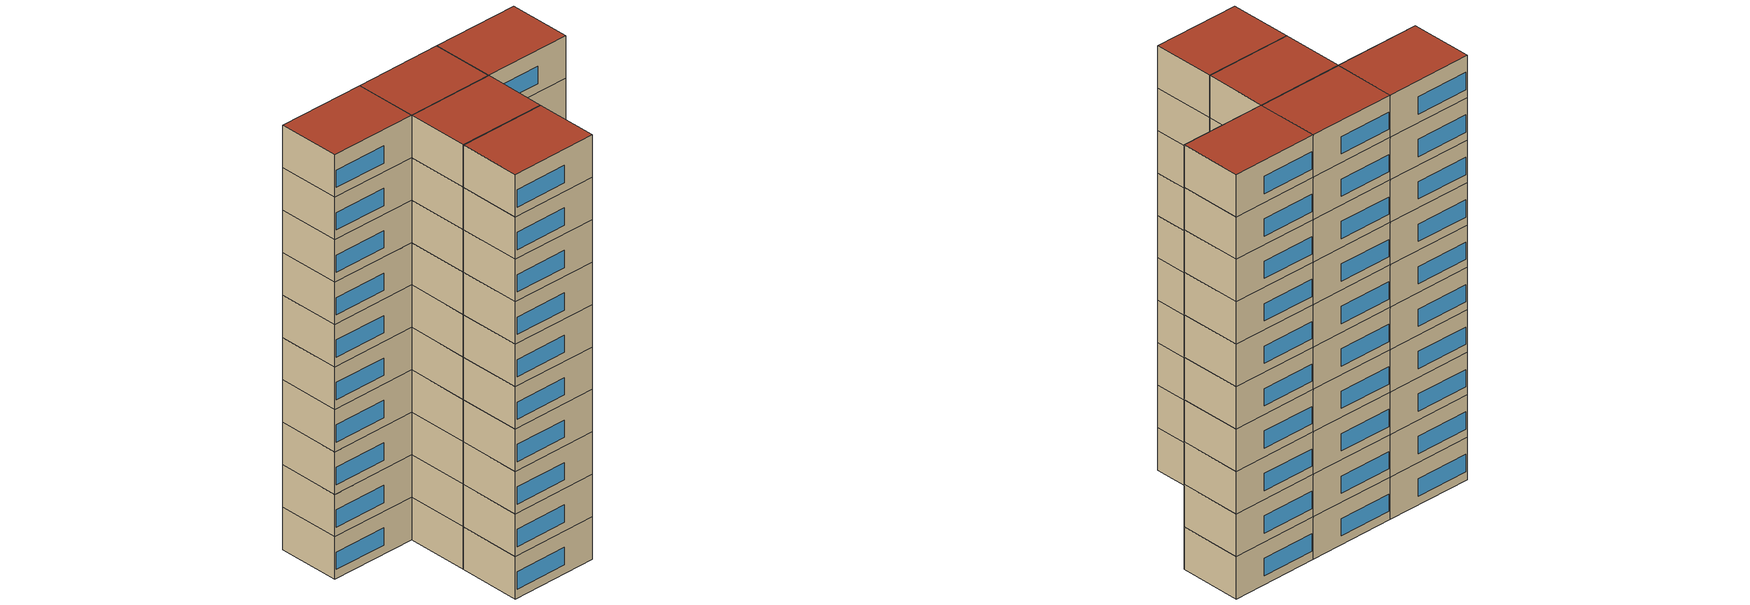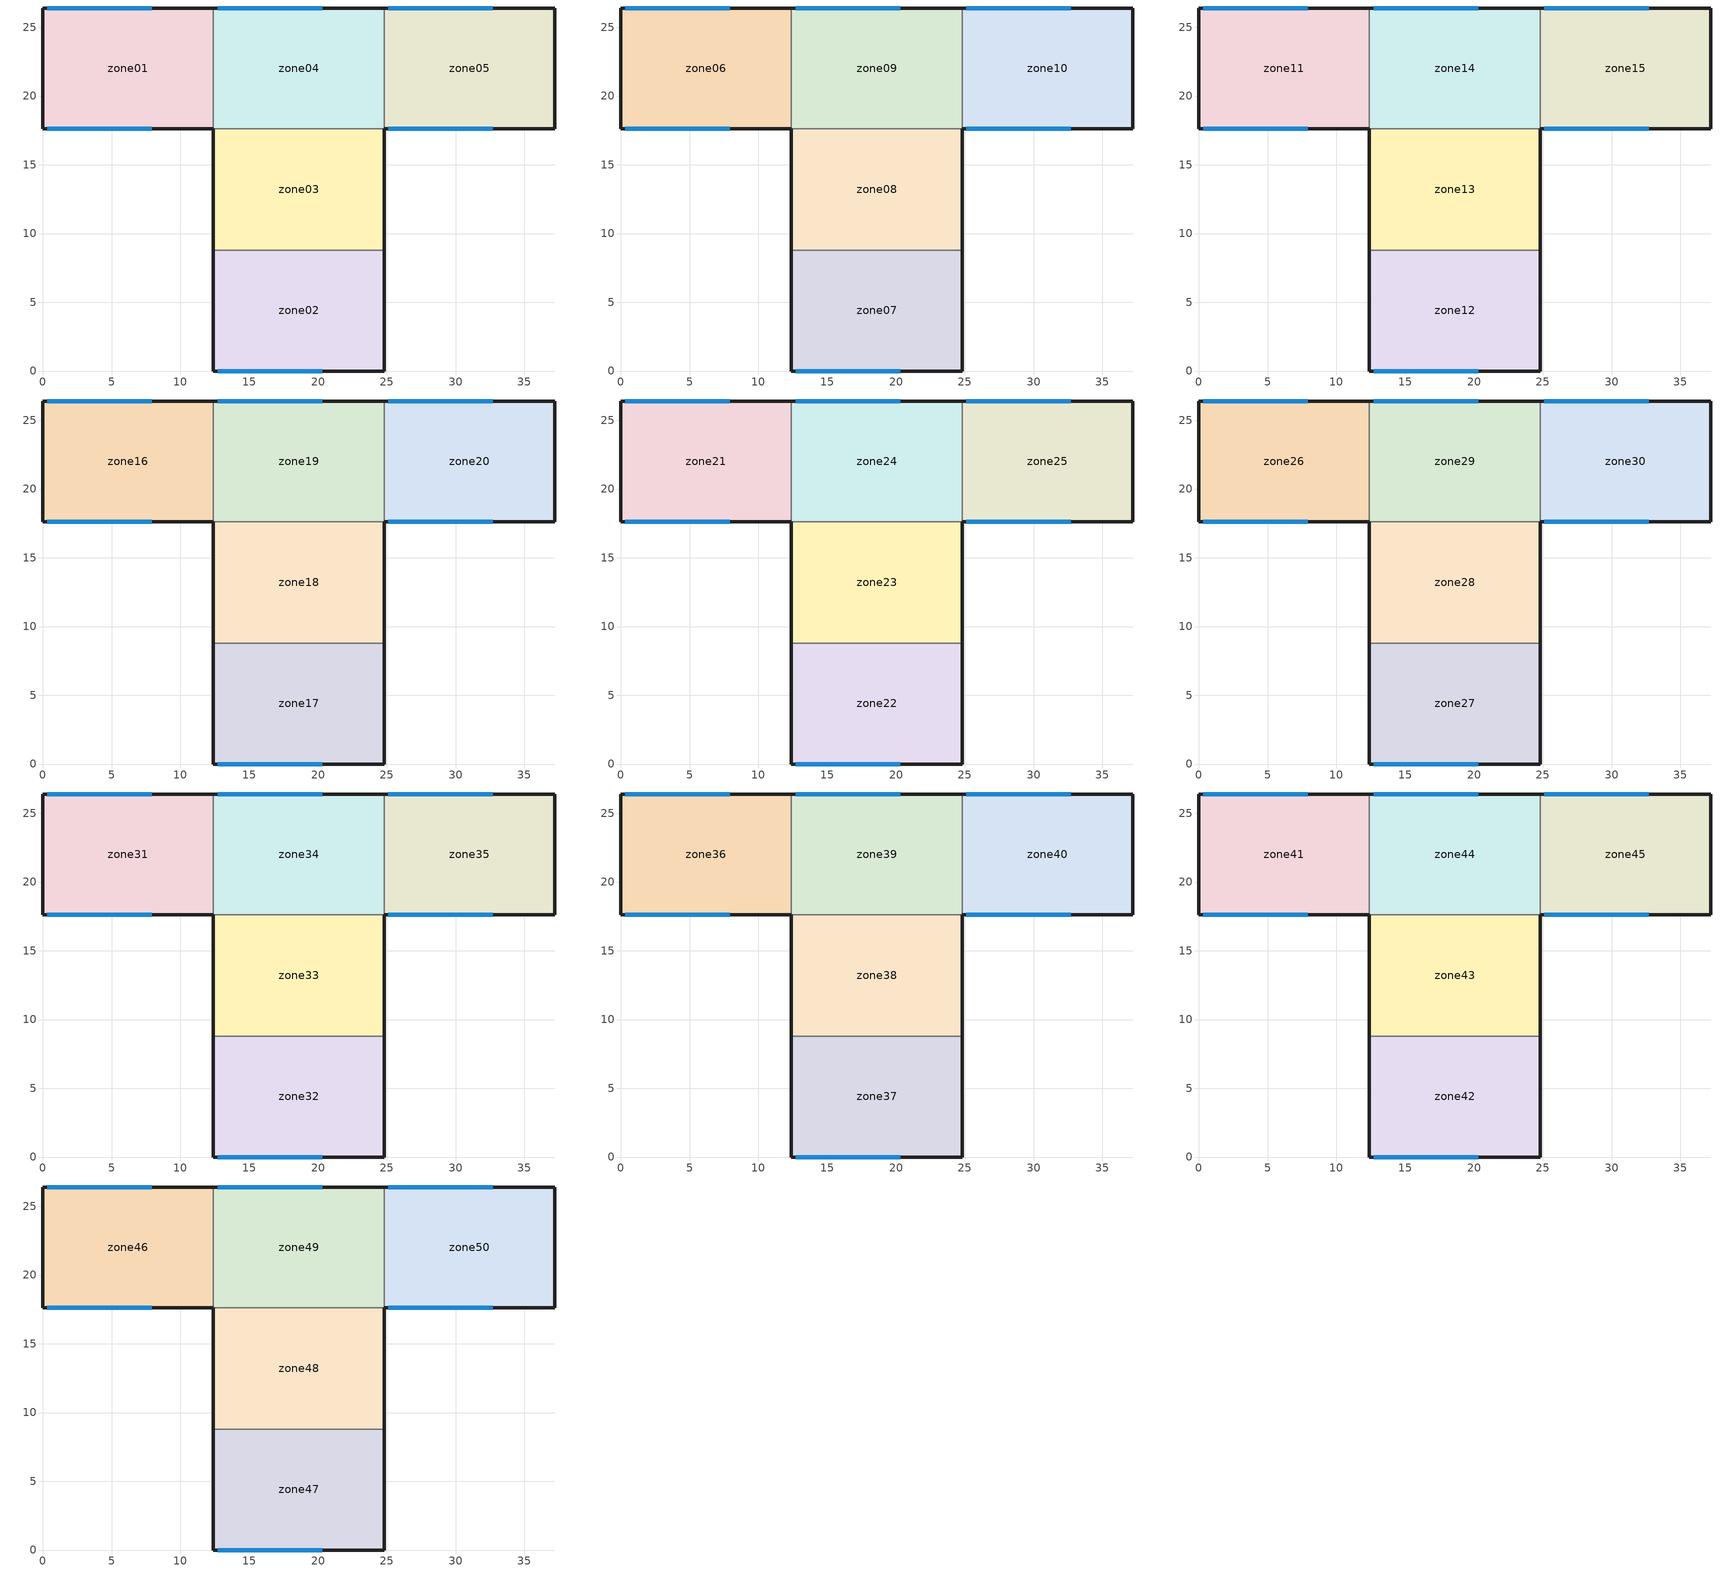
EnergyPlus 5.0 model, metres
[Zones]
zone01
 floor ground (GROUND_FLOOR): 0,26.4 12.4,26.4 12.4,17.6 0,17.6 z0
 wall outside (EXT_WALL): 12.4,26.4 0,26.4 0,17.6 12.4,17.6 z0:5.9
 wall to zone04 (ADJ_WALL): 12.4,17.6 12.4,26.4 z0:5.9
 window (EXT_WINDOW1): 0.3,17.6 7.9,17.6 / 7.9,26.4 0.3,26.4 z1.25:3.65
 ceiling to zone06 (ADJ_CEILING): 0,17.6 12.4,17.6 12.4,26.4 0,26.4 z5.9
zone02
 floor ground (GROUND_FLOOR): 12.4,8.8 24.8,8.8 24.8,0 12.4,0 z0
 wall outside (EXT_WALL): 12.4,8.8 12.4,0 24.8,0 24.8,8.8 z0:5.9
 wall to zone03 (ADJ_WALL): 24.8,8.8 12.4,8.8 z0:5.9
 window (EXT_WINDOW1): 12.7,0 20.3,0 z1.25:3.65
 ceiling to zone07 (ADJ_CEILING): 12.4,0 24.8,0 24.8,8.8 12.4,8.8 z5.9
zone03
 floor ground (GROUND_FLOOR): 12.4,17.6 24.8,17.6 24.8,8.8 12.4,8.8 z0
 wall outside (EXT_WALL): 24.8,8.8 24.8,17.6 / 12.4,17.6 12.4,8.8 z0:5.9
 wall to zone04 (ADJ_WALL): 24.8,17.6 12.4,17.6 z0:5.9
 wall to zone02 (ADJ_WALL): 12.4,8.8 24.8,8.8 z0:5.9
 ceiling to zone08 (ADJ_CEILING): 12.4,8.8 24.8,8.8 24.8,17.6 12.4,17.6 z5.9
zone04
 floor ground (GROUND_FLOOR): 12.4,26.4 24.8,26.4 24.8,17.6 12.4,17.6 z0
 wall outside (EXT_WALL): 24.8,26.4 12.4,26.4 z0:5.9
 wall to zone05 (ADJ_WALL): 24.8,17.6 24.8,26.4 z0:5.9
 wall to zone01 (ADJ_WALL): 12.4,26.4 12.4,17.6 z0:5.9
 wall to zone03 (ADJ_WALL): 12.4,17.6 24.8,17.6 z0:5.9
 window (EXT_WINDOW1): 20.3,26.4 12.7,26.4 z1.25:3.65
 ceiling to zone09 (ADJ_CEILING): 12.4,17.6 24.8,17.6 24.8,26.4 12.4,26.4 z5.9
zone05
 floor ground (GROUND_FLOOR): 24.8,26.4 37.2,26.4 37.2,17.6 24.8,17.6 z0
 wall outside (EXT_WALL): 24.8,17.6 37.2,17.6 37.2,26.4 24.8,26.4 z0:5.9
 wall to zone04 (ADJ_WALL): 24.8,26.4 24.8,17.6 z0:5.9
 window (EXT_WINDOW1): 25.1,17.6 32.7,17.6 / 32.7,26.4 25.1,26.4 z1.25:3.65
 ceiling to zone10 (ADJ_CEILING): 24.8,17.6 37.2,17.6 37.2,26.4 24.8,26.4 z5.9
zone06
 floor to zone01 (ADJ_CEILING): 0,26.4 12.4,26.4 12.4,17.6 0,17.6 z5.9
 wall outside (EXT_WALL): 12.4,26.4 0,26.4 0,17.6 12.4,17.6 z5.9:11.8
 wall to zone09 (ADJ_WALL): 12.4,17.6 12.4,26.4 z5.9:11.8
 window (EXT_WINDOW1): 0.3,17.6 7.9,17.6 / 7.9,26.4 0.3,26.4 z7.15:9.55
 ceiling to zone11 (ADJ_CEILING): 0,17.6 12.4,17.6 12.4,26.4 0,26.4 z11.8
zone07
 floor to zone02 (ADJ_CEILING): 12.4,8.8 24.8,8.8 24.8,0 12.4,0 z5.9
 wall outside (EXT_WALL): 12.4,8.8 12.4,0 24.8,0 24.8,8.8 z5.9:11.8
 wall to zone08 (ADJ_WALL): 24.8,8.8 12.4,8.8 z5.9:11.8
 window (EXT_WINDOW1): 12.7,0 20.3,0 z7.15:9.55
 ceiling to zone12 (ADJ_CEILING): 12.4,0 24.8,0 24.8,8.8 12.4,8.8 z11.8
zone08
 floor to zone03 (ADJ_CEILING): 12.4,17.6 24.8,17.6 24.8,8.8 12.4,8.8 z5.9
 wall outside (EXT_WALL): 24.8,8.8 24.8,17.6 / 12.4,17.6 12.4,8.8 z5.9:11.8
 wall to zone09 (ADJ_WALL): 24.8,17.6 12.4,17.6 z5.9:11.8
 wall to zone07 (ADJ_WALL): 12.4,8.8 24.8,8.8 z5.9:11.8
 ceiling to zone13 (ADJ_CEILING): 12.4,8.8 24.8,8.8 24.8,17.6 12.4,17.6 z11.8
zone09
 floor to zone04 (ADJ_CEILING): 12.4,26.4 24.8,26.4 24.8,17.6 12.4,17.6 z5.9
 wall outside (EXT_WALL): 24.8,26.4 12.4,26.4 z5.9:11.8
 wall to zone10 (ADJ_WALL): 24.8,17.6 24.8,26.4 z5.9:11.8
 wall to zone06 (ADJ_WALL): 12.4,26.4 12.4,17.6 z5.9:11.8
 wall to zone08 (ADJ_WALL): 12.4,17.6 24.8,17.6 z5.9:11.8
 window (EXT_WINDOW1): 20.3,26.4 12.7,26.4 z7.15:9.55
 ceiling to zone14 (ADJ_CEILING): 12.4,17.6 24.8,17.6 24.8,26.4 12.4,26.4 z11.8
zone10
 floor to zone05 (ADJ_CEILING): 24.8,26.4 37.2,26.4 37.2,17.6 24.8,17.6 z5.9
 wall outside (EXT_WALL): 24.8,17.6 37.2,17.6 37.2,26.4 24.8,26.4 z5.9:11.8
 wall to zone09 (ADJ_WALL): 24.8,26.4 24.8,17.6 z5.9:11.8
 window (EXT_WINDOW1): 25.1,17.6 32.7,17.6 / 32.7,26.4 25.1,26.4 z7.15:9.55
 ceiling to zone15 (ADJ_CEILING): 24.8,17.6 37.2,17.6 37.2,26.4 24.8,26.4 z11.8
zone11
 floor to zone06 (ADJ_CEILING): 0,26.4 12.4,26.4 12.4,17.6 0,17.6 z11.8
 wall outside (EXT_WALL): 12.4,26.4 0,26.4 0,17.6 12.4,17.6 z11.8:17.7
 wall to zone14 (ADJ_WALL): 12.4,17.6 12.4,26.4 z11.8:17.7
 window (EXT_WINDOW1): 0.3,17.6 7.9,17.6 / 7.9,26.4 0.3,26.4 z13.05:15.45
 ceiling to zone16 (ADJ_CEILING): 0,17.6 12.4,17.6 12.4,26.4 0,26.4 z17.7
zone12
 floor to zone07 (ADJ_CEILING): 12.4,8.8 24.8,8.8 24.8,0 12.4,0 z11.8
 wall outside (EXT_WALL): 12.4,8.8 12.4,0 24.8,0 24.8,8.8 z11.8:17.7
 wall to zone13 (ADJ_WALL): 24.8,8.8 12.4,8.8 z11.8:17.7
 window (EXT_WINDOW1): 12.7,0 20.3,0 z13.05:15.45
 ceiling to zone17 (ADJ_CEILING): 12.4,0 24.8,0 24.8,8.8 12.4,8.8 z17.7
zone13
 floor to zone08 (ADJ_CEILING): 12.4,17.6 24.8,17.6 24.8,8.8 12.4,8.8 z11.8
 wall outside (EXT_WALL): 24.8,8.8 24.8,17.6 / 12.4,17.6 12.4,8.8 z11.8:17.7
 wall to zone14 (ADJ_WALL): 24.8,17.6 12.4,17.6 z11.8:17.7
 wall to zone12 (ADJ_WALL): 12.4,8.8 24.8,8.8 z11.8:17.7
 ceiling to zone18 (ADJ_CEILING): 12.4,8.8 24.8,8.8 24.8,17.6 12.4,17.6 z17.7
zone14
 floor to zone09 (ADJ_CEILING): 12.4,26.4 24.8,26.4 24.8,17.6 12.4,17.6 z11.8
 wall outside (EXT_WALL): 24.8,26.4 12.4,26.4 z11.8:17.7
 wall to zone15 (ADJ_WALL): 24.8,17.6 24.8,26.4 z11.8:17.7
 wall to zone11 (ADJ_WALL): 12.4,26.4 12.4,17.6 z11.8:17.7
 wall to zone13 (ADJ_WALL): 12.4,17.6 24.8,17.6 z11.8:17.7
 window (EXT_WINDOW1): 20.3,26.4 12.7,26.4 z13.05:15.45
 ceiling to zone19 (ADJ_CEILING): 12.4,17.6 24.8,17.6 24.8,26.4 12.4,26.4 z17.7
zone15
 floor to zone10 (ADJ_CEILING): 24.8,26.4 37.2,26.4 37.2,17.6 24.8,17.6 z11.8
 wall outside (EXT_WALL): 24.8,17.6 37.2,17.6 37.2,26.4 24.8,26.4 z11.8:17.7
 wall to zone14 (ADJ_WALL): 24.8,26.4 24.8,17.6 z11.8:17.7
 window (EXT_WINDOW1): 25.1,17.6 32.7,17.6 / 32.7,26.4 25.1,26.4 z13.05:15.45
 ceiling to zone20 (ADJ_CEILING): 24.8,17.6 37.2,17.6 37.2,26.4 24.8,26.4 z17.7
zone16
 floor to zone11 (ADJ_CEILING): 0,26.4 12.4,26.4 12.4,17.6 0,17.6 z17.7
 wall outside (EXT_WALL): 12.4,26.4 0,26.4 0,17.6 12.4,17.6 z17.7:23.6
 wall to zone19 (ADJ_WALL): 12.4,17.6 12.4,26.4 z17.7:23.6
 window (EXT_WINDOW1): 0.3,17.6 7.9,17.6 / 7.9,26.4 0.3,26.4 z18.95:21.35
 ceiling to zone21 (ADJ_CEILING): 0,17.6 12.4,17.6 12.4,26.4 0,26.4 z23.6
zone17
 floor to zone12 (ADJ_CEILING): 12.4,8.8 24.8,8.8 24.8,0 12.4,0 z17.7
 wall outside (EXT_WALL): 12.4,8.8 12.4,0 24.8,0 24.8,8.8 z17.7:23.6
 wall to zone18 (ADJ_WALL): 24.8,8.8 12.4,8.8 z17.7:23.6
 window (EXT_WINDOW1): 12.7,0 20.3,0 z18.95:21.35
 ceiling to zone22 (ADJ_CEILING): 12.4,0 24.8,0 24.8,8.8 12.4,8.8 z23.6
zone18
 floor to zone13 (ADJ_CEILING): 12.4,17.6 24.8,17.6 24.8,8.8 12.4,8.8 z17.7
 wall outside (EXT_WALL): 24.8,8.8 24.8,17.6 / 12.4,17.6 12.4,8.8 z17.7:23.6
 wall to zone19 (ADJ_WALL): 24.8,17.6 12.4,17.6 z17.7:23.6
 wall to zone17 (ADJ_WALL): 12.4,8.8 24.8,8.8 z17.7:23.6
 ceiling to zone23 (ADJ_CEILING): 12.4,8.8 24.8,8.8 24.8,17.6 12.4,17.6 z23.6
zone19
 floor to zone14 (ADJ_CEILING): 12.4,26.4 24.8,26.4 24.8,17.6 12.4,17.6 z17.7
 wall outside (EXT_WALL): 24.8,26.4 12.4,26.4 z17.7:23.6
 wall to zone20 (ADJ_WALL): 24.8,17.6 24.8,26.4 z17.7:23.6
 wall to zone16 (ADJ_WALL): 12.4,26.4 12.4,17.6 z17.7:23.6
 wall to zone18 (ADJ_WALL): 12.4,17.6 24.8,17.6 z17.7:23.6
 window (EXT_WINDOW1): 20.3,26.4 12.7,26.4 z18.95:21.35
 ceiling to zone24 (ADJ_CEILING): 12.4,17.6 24.8,17.6 24.8,26.4 12.4,26.4 z23.6
zone20
 floor to zone15 (ADJ_CEILING): 24.8,26.4 37.2,26.4 37.2,17.6 24.8,17.6 z17.7
 wall outside (EXT_WALL): 24.8,17.6 37.2,17.6 37.2,26.4 24.8,26.4 z17.7:23.6
 wall to zone19 (ADJ_WALL): 24.8,26.4 24.8,17.6 z17.7:23.6
 window (EXT_WINDOW1): 25.1,17.6 32.7,17.6 / 32.7,26.4 25.1,26.4 z18.95:21.35
 ceiling to zone25 (ADJ_CEILING): 24.8,17.6 37.2,17.6 37.2,26.4 24.8,26.4 z23.6
zone21
 floor to zone16 (ADJ_CEILING): 0,26.4 12.4,26.4 12.4,17.6 0,17.6 z23.6
 wall outside (EXT_WALL): 12.4,26.4 0,26.4 0,17.6 12.4,17.6 z23.6:29.5
 wall to zone24 (ADJ_WALL): 12.4,17.6 12.4,26.4 z23.6:29.5
 window (EXT_WINDOW1): 0.3,17.6 7.9,17.6 / 7.9,26.4 0.3,26.4 z24.85:27.25
 ceiling to zone26 (ADJ_CEILING): 0,17.6 12.4,17.6 12.4,26.4 0,26.4 z29.5
zone22
 floor to zone17 (ADJ_CEILING): 12.4,8.8 24.8,8.8 24.8,0 12.4,0 z23.6
 wall outside (EXT_WALL): 12.4,8.8 12.4,0 24.8,0 24.8,8.8 z23.6:29.5
 wall to zone23 (ADJ_WALL): 24.8,8.8 12.4,8.8 z23.6:29.5
 window (EXT_WINDOW1): 12.7,0 20.3,0 z24.85:27.25
 ceiling to zone27 (ADJ_CEILING): 12.4,0 24.8,0 24.8,8.8 12.4,8.8 z29.5
zone23
 floor to zone18 (ADJ_CEILING): 12.4,17.6 24.8,17.6 24.8,8.8 12.4,8.8 z23.6
 wall outside (EXT_WALL): 24.8,8.8 24.8,17.6 / 12.4,17.6 12.4,8.8 z23.6:29.5
 wall to zone24 (ADJ_WALL): 24.8,17.6 12.4,17.6 z23.6:29.5
 wall to zone22 (ADJ_WALL): 12.4,8.8 24.8,8.8 z23.6:29.5
 ceiling to zone28 (ADJ_CEILING): 12.4,8.8 24.8,8.8 24.8,17.6 12.4,17.6 z29.5
zone24
 floor to zone19 (ADJ_CEILING): 12.4,26.4 24.8,26.4 24.8,17.6 12.4,17.6 z23.6
 wall outside (EXT_WALL): 24.8,26.4 12.4,26.4 z23.6:29.5
 wall to zone25 (ADJ_WALL): 24.8,17.6 24.8,26.4 z23.6:29.5
 wall to zone21 (ADJ_WALL): 12.4,26.4 12.4,17.6 z23.6:29.5
 wall to zone23 (ADJ_WALL): 12.4,17.6 24.8,17.6 z23.6:29.5
 window (EXT_WINDOW1): 20.3,26.4 12.7,26.4 z24.85:27.25
 ceiling to zone29 (ADJ_CEILING): 12.4,17.6 24.8,17.6 24.8,26.4 12.4,26.4 z29.5
zone25
 floor to zone20 (ADJ_CEILING): 24.8,26.4 37.2,26.4 37.2,17.6 24.8,17.6 z23.6
 wall outside (EXT_WALL): 24.8,17.6 37.2,17.6 37.2,26.4 24.8,26.4 z23.6:29.5
 wall to zone24 (ADJ_WALL): 24.8,26.4 24.8,17.6 z23.6:29.5
 window (EXT_WINDOW1): 25.1,17.6 32.7,17.6 / 32.7,26.4 25.1,26.4 z24.85:27.25
 ceiling to zone30 (ADJ_CEILING): 24.8,17.6 37.2,17.6 37.2,26.4 24.8,26.4 z29.5
zone26
 floor to zone21 (ADJ_CEILING): 0,26.4 12.4,26.4 12.4,17.6 0,17.6 z29.5
 wall outside (EXT_WALL): 12.4,26.4 0,26.4 0,17.6 12.4,17.6 z29.5:35.4
 wall to zone29 (ADJ_WALL): 12.4,17.6 12.4,26.4 z29.5:35.4
 window (EXT_WINDOW1): 0.3,17.6 7.9,17.6 / 7.9,26.4 0.3,26.4 z30.75:33.15
 ceiling to zone31 (ADJ_CEILING): 0,17.6 12.4,17.6 12.4,26.4 0,26.4 z35.4
zone27
 floor to zone22 (ADJ_CEILING): 12.4,8.8 24.8,8.8 24.8,0 12.4,0 z29.5
 wall outside (EXT_WALL): 12.4,8.8 12.4,0 24.8,0 24.8,8.8 z29.5:35.4
 wall to zone28 (ADJ_WALL): 24.8,8.8 12.4,8.8 z29.5:35.4
 window (EXT_WINDOW1): 12.7,0 20.3,0 z30.75:33.15
 ceiling to zone32 (ADJ_CEILING): 12.4,0 24.8,0 24.8,8.8 12.4,8.8 z35.4
zone28
 floor to zone23 (ADJ_CEILING): 12.4,17.6 24.8,17.6 24.8,8.8 12.4,8.8 z29.5
 wall outside (EXT_WALL): 24.8,8.8 24.8,17.6 / 12.4,17.6 12.4,8.8 z29.5:35.4
 wall to zone29 (ADJ_WALL): 24.8,17.6 12.4,17.6 z29.5:35.4
 wall to zone27 (ADJ_WALL): 12.4,8.8 24.8,8.8 z29.5:35.4
 ceiling to zone33 (ADJ_CEILING): 12.4,8.8 24.8,8.8 24.8,17.6 12.4,17.6 z35.4
zone29
 floor to zone24 (ADJ_CEILING): 12.4,26.4 24.8,26.4 24.8,17.6 12.4,17.6 z29.5
 wall outside (EXT_WALL): 24.8,26.4 12.4,26.4 z29.5:35.4
 wall to zone30 (ADJ_WALL): 24.8,17.6 24.8,26.4 z29.5:35.4
 wall to zone26 (ADJ_WALL): 12.4,26.4 12.4,17.6 z29.5:35.4
 wall to zone28 (ADJ_WALL): 12.4,17.6 24.8,17.6 z29.5:35.4
 window (EXT_WINDOW1): 20.3,26.4 12.7,26.4 z30.75:33.15
 ceiling to zone34 (ADJ_CEILING): 12.4,17.6 24.8,17.6 24.8,26.4 12.4,26.4 z35.4
zone30
 floor to zone25 (ADJ_CEILING): 24.8,26.4 37.2,26.4 37.2,17.6 24.8,17.6 z29.5
 wall outside (EXT_WALL): 24.8,17.6 37.2,17.6 37.2,26.4 24.8,26.4 z29.5:35.4
 wall to zone29 (ADJ_WALL): 24.8,26.4 24.8,17.6 z29.5:35.4
 window (EXT_WINDOW1): 25.1,17.6 32.7,17.6 / 32.7,26.4 25.1,26.4 z30.75:33.15
 ceiling to zone35 (ADJ_CEILING): 24.8,17.6 37.2,17.6 37.2,26.4 24.8,26.4 z35.4
zone31
 floor to zone26 (ADJ_CEILING): 0,26.4 12.4,26.4 12.4,17.6 0,17.6 z35.4
 wall outside (EXT_WALL): 12.4,26.4 0,26.4 0,17.6 12.4,17.6 z35.4:41.3
 wall to zone34 (ADJ_WALL): 12.4,17.6 12.4,26.4 z35.4:41.3
 window (EXT_WINDOW1): 0.3,17.6 7.9,17.6 / 7.9,26.4 0.3,26.4 z36.65:39.05
 ceiling to zone36 (ADJ_CEILING): 0,17.6 12.4,17.6 12.4,26.4 0,26.4 z41.3
zone32
 floor to zone27 (ADJ_CEILING): 12.4,8.8 24.8,8.8 24.8,0 12.4,0 z35.4
 wall outside (EXT_WALL): 12.4,8.8 12.4,0 24.8,0 24.8,8.8 z35.4:41.3
 wall to zone33 (ADJ_WALL): 24.8,8.8 12.4,8.8 z35.4:41.3
 window (EXT_WINDOW1): 12.7,0 20.3,0 z36.65:39.05
 ceiling to zone37 (ADJ_CEILING): 12.4,0 24.8,0 24.8,8.8 12.4,8.8 z41.3
zone33
 floor to zone28 (ADJ_CEILING): 12.4,17.6 24.8,17.6 24.8,8.8 12.4,8.8 z35.4
 wall outside (EXT_WALL): 24.8,8.8 24.8,17.6 / 12.4,17.6 12.4,8.8 z35.4:41.3
 wall to zone34 (ADJ_WALL): 24.8,17.6 12.4,17.6 z35.4:41.3
 wall to zone32 (ADJ_WALL): 12.4,8.8 24.8,8.8 z35.4:41.3
 ceiling to zone38 (ADJ_CEILING): 12.4,8.8 24.8,8.8 24.8,17.6 12.4,17.6 z41.3
zone34
 floor to zone29 (ADJ_CEILING): 12.4,26.4 24.8,26.4 24.8,17.6 12.4,17.6 z35.4
 wall outside (EXT_WALL): 24.8,26.4 12.4,26.4 z35.4:41.3
 wall to zone35 (ADJ_WALL): 24.8,17.6 24.8,26.4 z35.4:41.3
 wall to zone31 (ADJ_WALL): 12.4,26.4 12.4,17.6 z35.4:41.3
 wall to zone33 (ADJ_WALL): 12.4,17.6 24.8,17.6 z35.4:41.3
 window (EXT_WINDOW1): 20.3,26.4 12.7,26.4 z36.65:39.05
 ceiling to zone39 (ADJ_CEILING): 12.4,17.6 24.8,17.6 24.8,26.4 12.4,26.4 z41.3
zone35
 floor to zone30 (ADJ_CEILING): 24.8,26.4 37.2,26.4 37.2,17.6 24.8,17.6 z35.4
 wall outside (EXT_WALL): 24.8,17.6 37.2,17.6 37.2,26.4 24.8,26.4 z35.4:41.3
 wall to zone34 (ADJ_WALL): 24.8,26.4 24.8,17.6 z35.4:41.3
 window (EXT_WINDOW1): 25.1,17.6 32.7,17.6 / 32.7,26.4 25.1,26.4 z36.65:39.05
 ceiling to zone40 (ADJ_CEILING): 24.8,17.6 37.2,17.6 37.2,26.4 24.8,26.4 z41.3
zone36
 floor to zone31 (ADJ_CEILING): 0,26.4 12.4,26.4 12.4,17.6 0,17.6 z41.3
 wall outside (EXT_WALL): 12.4,26.4 0,26.4 0,17.6 12.4,17.6 z41.3:47.2
 wall to zone39 (ADJ_WALL): 12.4,17.6 12.4,26.4 z41.3:47.2
 window (EXT_WINDOW1): 0.3,17.6 7.9,17.6 / 7.9,26.4 0.3,26.4 z42.55:44.95
 ceiling to zone41 (ADJ_CEILING): 0,17.6 12.4,17.6 12.4,26.4 0,26.4 z47.2
zone37
 floor to zone32 (ADJ_CEILING): 12.4,8.8 24.8,8.8 24.8,0 12.4,0 z41.3
 wall outside (EXT_WALL): 12.4,8.8 12.4,0 24.8,0 24.8,8.8 z41.3:47.2
 wall to zone38 (ADJ_WALL): 24.8,8.8 12.4,8.8 z41.3:47.2
 window (EXT_WINDOW1): 12.7,0 20.3,0 z42.55:44.95
 ceiling to zone42 (ADJ_CEILING): 12.4,0 24.8,0 24.8,8.8 12.4,8.8 z47.2
zone38
 floor to zone33 (ADJ_CEILING): 12.4,17.6 24.8,17.6 24.8,8.8 12.4,8.8 z41.3
 wall outside (EXT_WALL): 24.8,8.8 24.8,17.6 / 12.4,17.6 12.4,8.8 z41.3:47.2
 wall to zone39 (ADJ_WALL): 24.8,17.6 12.4,17.6 z41.3:47.2
 wall to zone37 (ADJ_WALL): 12.4,8.8 24.8,8.8 z41.3:47.2
 ceiling to zone43 (ADJ_CEILING): 12.4,8.8 24.8,8.8 24.8,17.6 12.4,17.6 z47.2
zone39
 floor to zone34 (ADJ_CEILING): 12.4,26.4 24.8,26.4 24.8,17.6 12.4,17.6 z41.3
 wall outside (EXT_WALL): 24.8,26.4 12.4,26.4 z41.3:47.2
 wall to zone40 (ADJ_WALL): 24.8,17.6 24.8,26.4 z41.3:47.2
 wall to zone36 (ADJ_WALL): 12.4,26.4 12.4,17.6 z41.3:47.2
 wall to zone38 (ADJ_WALL): 12.4,17.6 24.8,17.6 z41.3:47.2
 window (EXT_WINDOW1): 20.3,26.4 12.7,26.4 z42.55:44.95
 ceiling to zone44 (ADJ_CEILING): 12.4,17.6 24.8,17.6 24.8,26.4 12.4,26.4 z47.2
zone40
 floor to zone35 (ADJ_CEILING): 24.8,26.4 37.2,26.4 37.2,17.6 24.8,17.6 z41.3
 wall outside (EXT_WALL): 24.8,17.6 37.2,17.6 37.2,26.4 24.8,26.4 z41.3:47.2
 wall to zone39 (ADJ_WALL): 24.8,26.4 24.8,17.6 z41.3:47.2
 window (EXT_WINDOW1): 25.1,17.6 32.7,17.6 / 32.7,26.4 25.1,26.4 z42.55:44.95
 ceiling to zone45 (ADJ_CEILING): 24.8,17.6 37.2,17.6 37.2,26.4 24.8,26.4 z47.2
zone41
 floor to zone36 (ADJ_CEILING): 0,26.4 12.4,26.4 12.4,17.6 0,17.6 z47.2
 wall outside (EXT_WALL): 12.4,26.4 0,26.4 0,17.6 12.4,17.6 z47.2:53.1
 wall to zone44 (ADJ_WALL): 12.4,17.6 12.4,26.4 z47.2:53.1
 window (EXT_WINDOW1): 0.3,17.6 7.9,17.6 / 7.9,26.4 0.3,26.4 z48.45:50.85
 ceiling to zone46 (ADJ_CEILING): 0,17.6 12.4,17.6 12.4,26.4 0,26.4 z53.1
zone42
 floor to zone37 (ADJ_CEILING): 12.4,8.8 24.8,8.8 24.8,0 12.4,0 z47.2
 wall outside (EXT_WALL): 12.4,8.8 12.4,0 24.8,0 24.8,8.8 z47.2:53.1
 wall to zone43 (ADJ_WALL): 24.8,8.8 12.4,8.8 z47.2:53.1
 window (EXT_WINDOW1): 12.7,0 20.3,0 z48.45:50.85
 ceiling to zone47 (ADJ_CEILING): 12.4,0 24.8,0 24.8,8.8 12.4,8.8 z53.1
zone43
 floor to zone38 (ADJ_CEILING): 12.4,17.6 24.8,17.6 24.8,8.8 12.4,8.8 z47.2
 wall outside (EXT_WALL): 24.8,8.8 24.8,17.6 / 12.4,17.6 12.4,8.8 z47.2:53.1
 wall to zone44 (ADJ_WALL): 24.8,17.6 12.4,17.6 z47.2:53.1
 wall to zone42 (ADJ_WALL): 12.4,8.8 24.8,8.8 z47.2:53.1
 ceiling to zone48 (ADJ_CEILING): 12.4,8.8 24.8,8.8 24.8,17.6 12.4,17.6 z53.1
zone44
 floor to zone39 (ADJ_CEILING): 12.4,26.4 24.8,26.4 24.8,17.6 12.4,17.6 z47.2
 wall outside (EXT_WALL): 24.8,26.4 12.4,26.4 z47.2:53.1
 wall to zone45 (ADJ_WALL): 24.8,17.6 24.8,26.4 z47.2:53.1
 wall to zone41 (ADJ_WALL): 12.4,26.4 12.4,17.6 z47.2:53.1
 wall to zone43 (ADJ_WALL): 12.4,17.6 24.8,17.6 z47.2:53.1
 window (EXT_WINDOW1): 20.3,26.4 12.7,26.4 z48.45:50.85
 ceiling to zone49 (ADJ_CEILING): 12.4,17.6 24.8,17.6 24.8,26.4 12.4,26.4 z53.1
zone45
 floor to zone40 (ADJ_CEILING): 24.8,26.4 37.2,26.4 37.2,17.6 24.8,17.6 z47.2
 wall outside (EXT_WALL): 24.8,17.6 37.2,17.6 37.2,26.4 24.8,26.4 z47.2:53.1
 wall to zone44 (ADJ_WALL): 24.8,26.4 24.8,17.6 z47.2:53.1
 window (EXT_WINDOW1): 25.1,17.6 32.7,17.6 / 32.7,26.4 25.1,26.4 z48.45:50.85
 ceiling to zone50 (ADJ_CEILING): 24.8,17.6 37.2,17.6 37.2,26.4 24.8,26.4 z53.1
zone46
 floor to zone41 (ADJ_CEILING): 0,26.4 12.4,26.4 12.4,17.6 0,17.6 z53.1
 wall outside (EXT_WALL): 12.4,26.4 0,26.4 0,17.6 12.4,17.6 z53.1:59
 wall to zone49 (ADJ_WALL): 12.4,17.6 12.4,26.4 z53.1:59
 window (EXT_WINDOW1): 0.3,17.6 7.9,17.6 / 7.9,26.4 0.3,26.4 z54.35:56.75
 roof outside (EXT_ROOF): 0,17.6 12.4,17.6 12.4,26.4 0,26.4 z59
zone47
 floor to zone42 (ADJ_CEILING): 12.4,8.8 24.8,8.8 24.8,0 12.4,0 z53.1
 wall outside (EXT_WALL): 12.4,8.8 12.4,0 24.8,0 24.8,8.8 z53.1:59
 wall to zone48 (ADJ_WALL): 24.8,8.8 12.4,8.8 z53.1:59
 window (EXT_WINDOW1): 12.7,0 20.3,0 z54.35:56.75
 roof outside (EXT_ROOF): 12.4,0 24.8,0 24.8,8.8 12.4,8.8 z59
zone48
 floor to zone43 (ADJ_CEILING): 12.4,17.6 24.8,17.6 24.8,8.8 12.4,8.8 z53.1
 wall outside (EXT_WALL): 24.8,8.8 24.8,17.6 / 12.4,17.6 12.4,8.8 z53.1:59
 wall to zone49 (ADJ_WALL): 24.8,17.6 12.4,17.6 z53.1:59
 wall to zone47 (ADJ_WALL): 12.4,8.8 24.8,8.8 z53.1:59
 roof outside (EXT_ROOF): 12.4,8.8 24.8,8.8 24.8,17.6 12.4,17.6 z59
zone49
 floor to zone44 (ADJ_CEILING): 12.4,26.4 24.8,26.4 24.8,17.6 12.4,17.6 z53.1
 wall outside (EXT_WALL): 24.8,26.4 12.4,26.4 z53.1:59
 wall to zone50 (ADJ_WALL): 24.8,17.6 24.8,26.4 z53.1:59
 wall to zone46 (ADJ_WALL): 12.4,26.4 12.4,17.6 z53.1:59
 wall to zone48 (ADJ_WALL): 12.4,17.6 24.8,17.6 z53.1:59
 window (EXT_WINDOW1): 20.3,26.4 12.7,26.4 z54.35:56.75
 roof outside (EXT_ROOF): 12.4,17.6 24.8,17.6 24.8,26.4 12.4,26.4 z59
zone50
 floor to zone45 (ADJ_CEILING): 24.8,26.4 37.2,26.4 37.2,17.6 24.8,17.6 z53.1
 wall outside (EXT_WALL): 24.8,17.6 37.2,17.6 37.2,26.4 24.8,26.4 z53.1:59
 wall to zone49 (ADJ_WALL): 24.8,26.4 24.8,17.6 z53.1:59
 window (EXT_WINDOW1): 25.1,17.6 32.7,17.6 / 32.7,26.4 25.1,26.4 z54.35:56.75
 roof outside (EXT_ROOF): 24.8,17.6 37.2,17.6 37.2,26.4 24.8,26.4 z59
[Building]
zone03: North Axis {deg}=0; Terrain=City; Loads Convergence Tolerance Value=0; Temperature Convergence Tolerance Value {deltaC}=0; Solar Distribution=FullInteriorAndExterior; Maximum Number of Warmup Days=0
[Site:Location]
not used: Latitude {deg}=0; Longitude {deg}=0; Time Zone {hr}=0; Elevation {m}=0
[Construction]
GROUND_FLOOR; EXT_WALL; EXT_ROOF; ADJ_WALL; ADJ_CEILING; EXT_WINDOW1: 
[WindowProperty:ShadingControl]
ESHADE=0; ISHADE=INPUT 1*MAX_ISHADE : SHADECNTRL=ISHADE_INTERNAL
[SurfaceProperty:OtherSideCoefficients]
BOUNDARY=IDENTICAL; BOUNDARY=INPUT 1*TBOUNDARY; BOUNDARY=INPUT 1*TBOUNDARY_2; BOUNDARY=INPUT 1*TBOUNDARY_3; BOUNDARY=INPUT 1*TGROUND; BOUNDARY=20; BOUNDARY=15
[Zone]
zone01; zone02; zone03; zone04; zone05; zone06; zone07; zone08; zone09; zone10; zone11; zone12; zone13; zone14; zone15; zone16; zone17; zone18; zone19; zone20; zone21; zone22; zone23; zone24; zone25; zone26; zone27; zone28; zone29; zone30; zone31; zone32; zone33; zone34; zone35; zone36; zone37; zone38; zone39; zone40; zone41; zone42; zone43; zone44; zone45; zone46; zone47; zone48; zone49; zone50: 0, 0, 0, 0, , 1
